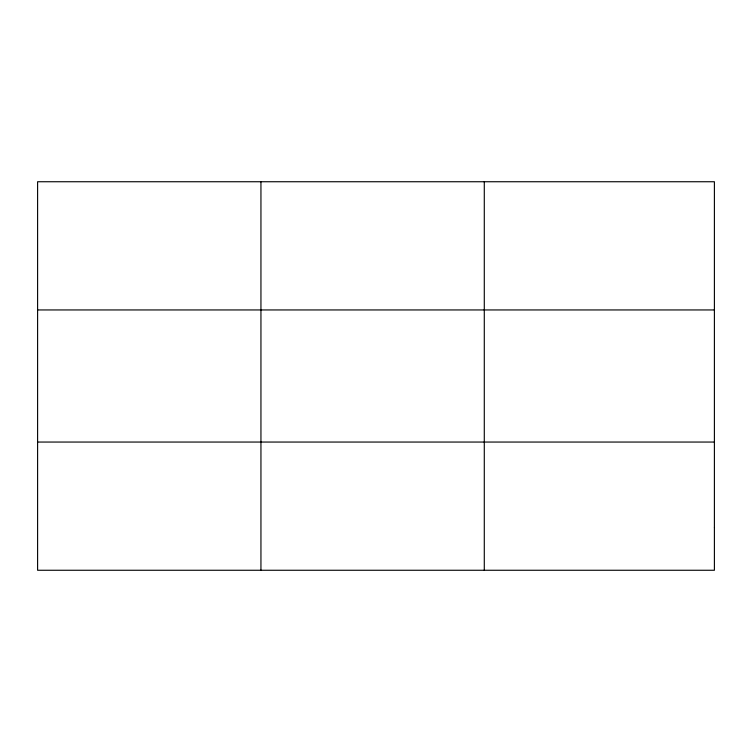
<?xml version="1.0" encoding="UTF-8"?>
<svg xmlns="http://www.w3.org/2000/svg" width="752" height="752" viewBox="0 0 752 752"><rect width="100%" height="100%" fill="white"/><g stroke="black" fill="none" stroke-linecap="round" stroke-linejoin="round"><path stroke-width="1.13" d="M260.944 181.74L260.944 570.26M484.288 181.74L484.288 570.26M37.6 309.946L714.4 309.946M37.6 442.054L714.4 442.054M714.4 527.528L714.4 570.26L37.6 570.26L37.6 181.74L714.4 181.74L714.4 527.528"/></g></svg>
